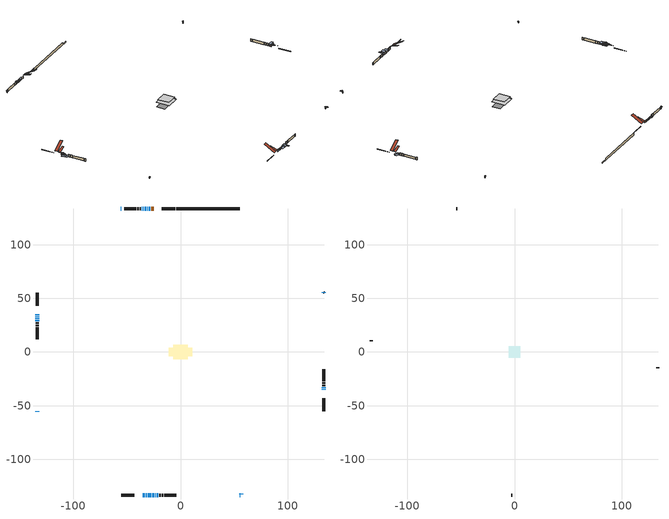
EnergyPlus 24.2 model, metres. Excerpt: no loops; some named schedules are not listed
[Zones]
conditioned space
 floor outside (Floor1 construction): -0.63,-0.63 -0.63,0.63 0.63,0.63 0.63,-0.63 z1.31
 floor adiabatic (AdiabaticFloorConstruction): -6.62,-6.62 -6.62,6.62 6.62,6.62 6.62,-6.62 z1.31
 floor foundation (Slab1 construction): -10.75,-4.08 -10.75,4.08 10.75,4.08 10.75,-4.08 z-0.98
 wall outside (RimJoist1 construction): -4.87,133.68 -17.3,133.68 / -55.37,-133.68 -42.95,-133.68 / -133.68,55.37 -133.68,42.95 / 133.68,-55.37 133.68,-42.95 z1.31:1.61
 wall outside (AdiabaticWallConstruction 1): -24.92,133.68 -27.04,133.68 z1.31:3.34
 wall outside (AdiabaticWallConstruction): -35.33,-133.68 -33.09,-133.68 z1.31:2.96; 55.37,-133.68 55.77,-133.28 z1.31:2.78; 56.42,-132.63 56.78,-132.26 / -32.17,-133.68 -31.55,-133.68 / -133.68,-55.37 -133.31,-55.73 z1.31:2.33; -27.97,133.68 -29.49,133.68 / -34.23,133.68 -34.49,133.68 / -23.74,-133.68 -23.13,-133.68 / -35.42,133.68 -35.93,133.68 z1.31:2.28; -30.42,133.68 -31.19,133.68 z1.31:1.87; -55.37,133.68 -55.69,133.35 / -32.11,133.68 -33.31,133.68 / 133.68,55.37 133.35,55.69 z1.31:3.09; 133.68,-35.33 133.68,-34.71 z1.31:2.13; 133.68,-33.79 133.68,-32.62 z1.31:2.68; -133.68,35.33 -133.68,34.41 z1.31:2.23; -133.68,33.49 -133.68,33.02 z1.31:1.77; -30.63,-133.68 -27.12,-133.68 z1.31:2.48; -26.2,-133.68 -24.67,-133.68 z1.31:3.29; -133.68,32.1 -133.68,30.75 / -133.68,29.82 -133.68,28.47 z1.31:1.72; -22.2,-133.68 -20.53,-133.68 z1.31:3.04
 wall outside (Wall1 construction): -36.86,133.68 -37.91,133.68 / -19.6,-133.68 -18.55,-133.68 / -133.68,27.54 -133.68,26.49 / 133.68,-31.69 133.68,-30.64 z1.31:3.75
 wall outside (Wall2 construction): -38.84,133.68 -40.33,133.68 / -17.62,-133.68 -16.13,-133.68 / -133.68,25.56 -133.68,24.07 / 133.68,-29.71 133.68,-28.22 z1.31:3.75
 wall outside (Wall3 construction): -41.26,133.68 -52.53,133.68 / -15.2,-133.68 -3.93,-133.68 / -133.68,23.14 -133.68,11.87 / 133.68,-27.29 133.68,-16.02 z1.31:3.75
 wall foundation (FoundationWall1 construction): -3.94,133.68,-0.98 -3.94,133.68,1.31 49.44,133.68,1.31 49.44,133.68,-0.07 55.37,133.68,-0.07 55.37,133.68,-0.98
 window (WindowConstruction 15): -35.33,-133.68 -33.09,-133.68 z1.31:2.96
 window (WindowConstruction 2): 55.37,-133.68 55.76,-133.28 z1.31:2.78
 window (WindowConstruction 3): 56.42,-132.62 56.78,-132.26 z1.31:2.32
 window (WindowConstruction 4): -32.17,-133.68 -31.56,-133.68 z1.31:2.32
 window (WindowConstruction 5): -27.97,133.68 -29.49,133.68 z1.31:2.28
 window (WindowConstruction 6): -30.42,133.68 -31.18,133.68 z1.31:1.87
 window (WindowConstruction 7): -55.37,133.68 -55.69,133.35 z1.31:3.09
 window (WindowConstruction 8): -32.11,133.68 -33.31,133.68 z1.31:3.09
 window (WindowConstruction 9): 133.68,55.37 133.35,55.69 z1.31:3.09
 window (WindowConstruction 10): -34.24,133.68 -34.49,133.68 z1.31:2.28
 window (WindowConstruction 11): 133.68,-35.33 133.68,-34.72 z1.31:2.12
 window (WindowConstruction 12): 133.68,-33.79 133.68,-32.62 z1.31:2.68
 window (WindowConstruction 13): -133.68,35.33 -133.68,34.41 z1.31:2.22
 window (WindowConstruction 14): -133.68,33.48 -133.68,33.03 z1.31:1.77
 window (WindowConstruction 18): -30.63,-133.68 -27.12,-133.68 z1.31:2.48
 window (WindowConstruction 19): -26.2,-133.68 -24.67,-133.68 z1.31:3.29
 window (WindowConstruction 20): -133.68,32.1 -133.68,30.75 z1.31:1.72
 window (WindowConstruction 21): -133.68,29.82 -133.68,28.47 z1.31:1.72
 window (WindowConstruction 16): -23.74,-133.68 -23.13,-133.68 z1.31:2.28
 window (WindowConstruction 17): -35.42,133.68 -35.93,133.68 z1.31:2.28
 window (WindowConstruction): -133.68,-55.37 -133.32,-55.73 z1.31:2.32
 window (WindowConstruction 1): -22.2,-133.68 -20.53,-133.68 z1.31:3.04
 door (Door): -24.92,133.68 -27.04,133.68 z1.31:3.34
 ceiling adiabatic (AdiabaticFloorConstruction): 6.62,-6.62 6.62,6.62 -6.62,6.62 -6.62,-6.62 z1.31
 roof outside (Roof2 construction): -23.99,133.68,3.75 -23.99,126.64,6.09 -22.14,126.64,6.09 -22.14,133.68,3.75; -36.26,-133.68,3.75 -36.26,-126.64,6.09 -38.11,-126.64,6.09 -38.11,-133.68,3.75; -133.68,36.26,3.75 -126.64,36.26,6.09 -126.64,38.11,6.09 -133.68,38.11,3.75; 133.68,-36.26,3.75 126.64,-36.26,6.09 126.64,-38.11,6.09 133.68,-38.11,3.75
attic - vented
 floor to conditioned space (Floor2 construction Reversed): -5.54,-5.54 -5.54,5.54 5.54,5.54 5.54,-5.54 z3.75
 wall outside (Wall4 construction): -53.46,133.68 -54.44,133.68 / -3,-133.68 -2.01,-133.68 / -133.68,10.94 -133.68,9.96 / 133.68,-15.09 133.68,-14.11 z1.31:3.75
 roof outside (Roof1 construction): -21.21,133.68,3.75 -21.21,123.38,9.76 -18.23,123.38,9.76 -18.23,133.68,3.75; -39.04,-133.68,3.75 -39.04,-123.38,9.76 -42.02,-123.38,9.76 -42.02,-133.68,3.75; -133.68,39.04,3.75 -123.38,39.04,9.76 -123.38,42.02,9.76 -133.68,42.02,3.75; 133.68,-39.04,3.75 123.38,-39.04,9.76 123.38,-42.02,9.76 133.68,-42.02,3.75
shading: -32.63,-133.68 -35.79,-133.68 -35.79,-134.59 -32.63,-134.59 z3.42; 55.93,-133.12 55.21,-133.84 56.72,-135.34 57.43,-134.63 z3.01; 56.89,-132.16 56.32,-132.73 56.96,-133.37 57.53,-132.8 z2.47; -31.41,-133.68 -32.31,-133.68 -32.31,-134.29 -31.41,-134.29 z2.47; -30.1,133.68 -27.36,133.68 -27.36,134.59 -30.1,134.59 z2.89; -31.33,133.68 -30.27,133.68 -30.27,134.59 -31.33,134.59 z2.02; -55.86,133.19 -55.21,133.84 -55.75,134.37 -56.39,133.73 z3.32; -33.54,133.68 -31.88,133.68 -31.88,134.21 -33.54,134.21 z3.32; 133.19,55.86 133.84,55.21 134.37,55.75 133.73,56.39 z3.32; -34.79,133.68 -33.94,133.68 -33.94,135.5 -34.79,135.5 z2.57; 133.68,-34.11 133.68,-35.94 136.73,-35.94 136.73,-34.11 z2.73; 133.68,-32.16 133.68,-34.25 138.85,-34.25 138.85,-32.16 z3.14; -133.68,32.58 -133.68,37.15 -134.59,37.15 -134.59,32.58 z4.05; -133.68,31.2 -133.68,35.31 -134.59,35.31 -134.59,31.2 z3.6; -26.51,-133.68 -31.24,-133.68 -31.24,-136.73 -26.51,-136.73 z3.09; -24.06,-133.68 -26.81,-133.68 -26.81,-136.73 -24.06,-136.73 z3.9; -133.68,29.84 -133.68,33.01 -137.95,33.01 -137.95,29.84 z2.63; -133.68,27.56 -133.68,30.73 -137.34,30.73 -137.34,27.56 z2.63; -22.52,-133.68 -24.35,-133.68 -24.35,-138.85 -22.52,-138.85 z2.89; -36.23,133.68 -35.12,133.68 -35.12,135.5 -36.23,135.5 z2.57; -133.21,-55.84 -133.78,-55.26 -134.43,-55.91 -133.85,-56.48 z2.47; -20.38,-133.68 -22.35,-133.68 -22.35,-134.59 -20.38,-134.59 z3.19
[Building]
Building 1: Terrain=Suburbs
[Site:Location]
Edmonton Intl AP_AB: Latitude {deg}=53.31; Longitude {deg}=-113.58; Time Zone {hr}=-7; Elevation {m}=723; Keep Site Location Information=Yes
[Site:GroundTemperature:Shallow]
-1.56185, -3.61833, -3.78302, -2.80711, 1.11059, 5.01004, 8.39065, 10.5322, 10.7141, 8.97234, 5.67794, 1.89811
[Site:WaterMainsTemperature]
Calculation Method=Schedule; Temperature Schedule=mains temperature schedule
[Material] Roughness=Rough; Thermal Absorptance=0.9
Name | Thickness {m} | Conductivity {W/m-K} | Density {kg/m3} | Specific Heat {J/kg-K} | Solar Absorptance | Visible Absorptance
asphalt or fiberglass shingles | 0.00635 | 0.162714 | 1121.4 | 1465.45 | 0.4 | 0.4
ceiling loosefill ins | 0.338667 | 0.0480833 | 16.02 | 1046.75 | 0.7 | 0.7
ceiling stud and cavity | 0.1397 | 0.168802 | 65.682 | 1177.47 | 0.7 | 0.7
concrete 4.0 in. | 0.1016 | 1.803125 | 2242.8 | 837.4 | 0.7 | 0.7
concrete 8.0 in. | 0.2032 | 1.803125 | 2242.8 | 837.4 | 0.7 | 0.7
door material | 0.04445 | 0.053851 | 512.64 | 1214.23 | 0.7 | 0.7
exterior vertical ins | 0.0460229 | 0.029427 | 32.04 | 1214.23 | 0.7 | 0.7
floor covering | 0.0127 | 0.0433444 | 54.468 | 1339.84 | 0.6 | 0.6
floor rigid ins; wall rigid ins | 0.051816 | 0.029427 | 32.04 | 1214.23 | 0.7 | 0.7
floor rigid ins 1; wall rigid ins 1 | 0.512978 | 0.029427 | 32.04 | 1214.23 | 0.7 | 0.7
floor stud and cavity | 0.1397 | 0.101559 | 92.3553 | 1139.71 | 0.7 | 0.7
floor stud and cavity 1 | 0.1397 | 1.75129 | 37.0049 | 1207.88 | 0.7 | 0.7
furniture material conditioned space 1 | 0.1524 | 0.115458 | 640.8 | 1214.23 | 0.6 | 0.6
gypsum board | 0.0127 | 0.160291 | 801 | 837.4 | 0.6 | 0.6
gypsum board 1 | 0.0127 | 0.160291 | 801 | 837.4 | 0.7 | 0.7
osb sheathing 0.5 in. | 0.0127 | 0.115458 | 512.64 | 1214.23 | 0.7 | 0.7
osb sheathing 0.75 in. | 0.01905 | 0.115458 | 512.64 | 1214.23 | 0.7 | 0.7
osb sheathing 2.0 in. | 0.0508 | 0.115458 | 512.64 | 1214.23 | 0.7 | 0.7
rim joist stud and cavity | 0.0508 | 0.0290657 | 125.044 | 1163.47 | 0.6 | 0.6
roof rigid ins | 0.103632 | 0.029427 | 32.04 | 1214.23 | 0.7 | 0.7
roof stud and cavity | 0.2032 | 0.0464801 | 78.34581 | 1123.46 | 0.7 | 0.7
wall stud and cavity | 0.1397 | 0.486764 | 139.0536 | 1170.24 | 0.7 | 0.7
wall stud and cavity 1 | 0.1397 | 0.299398 | 139.0536 | 1170.24 | 0.7 | 0.7
wall stud and cavity 2 | 0.1397 | 0.232668 | 139.0536 | 1170.24 | 0.7 | 0.7
wall stud and cavity 3 | 0.0889 | 6.1454 | 50.32683 | 1063.81 | 0.6 | 0.6
wall stud and cavity 4 | 0.0889 | 0.380278 | 52.3479 | 1209.89 | 0.7 | 0.7
wall stud and cavity 5 | 0.0889 | 0.391764 | 83.0341 | 1211.67 | 0.7 | 0.7
wood siding | 0.0254 | 0.102417 | 544.68 | 1172.36 | 0.4 | 0.4
wood siding 1 | 0.00254 | 0.102417 | 544.68 | 1172.36 | 0.4 | 0.4
wood siding 2; wood siding 3; wood siding 4 | 0.0254 | 0.102417 | 544.68 | 1172.36 | 0.7 | 0.7
[WindowMaterial:SimpleGlazingSystem]
Name | U-Factor {W/m2-K} | Solar Heat Gain Coefficient
WindowMaterial | 1.63981 | 0.36
WindowMaterial 1 | 1.56031 | 0.4
WindowMaterial 10 | 1.42064 | 0.46
WindowMaterial 11 | 2.96619 | 0.55
WindowMaterial 12 | 3.04284 | 0.38
WindowMaterial 13 | 2.140606 | 0.58
WindowMaterial 14 | 2.15083 | 0.57
WindowMaterial 15 | 2.16672 | 0.55
WindowMaterial 16 | 1.52795 | 0.42
WindowMaterial 17 | 2.91338 | 0.59
WindowMaterial 18 | 3.04965 | 0.43
WindowMaterial 2 | 2.97187 | 0.62
WindowMaterial 3 | 1.43142 | 0.46
WindowMaterial 4 | 1.40133 | 0.47
WindowMaterial 5 | 2.84808 | 0.57
WindowMaterial 6 | 1.62845 | 0.37
WindowMaterial 7 | 1.29856 | 0.51
WindowMaterial 8 | 2.26155 | 0.45
WindowMaterial 9 | 2.33706 | 0.42
[Construction]
AdiabaticFloorConstruction: floor stud and cavity 1, floor rigid ins 1, osb sheathing 0.75 in., floor covering
AdiabaticWallConstruction: wood siding 3, wall rigid ins 1, wall stud and cavity 4, gypsum board
AdiabaticWallConstruction 1: wood siding 4, wall rigid ins 1, wall stud and cavity 4, gypsum board
Door: door material
Floor1 construction: floor stud and cavity, floor rigid ins, osb sheathing 0.75 in., floor covering
Floor2 construction Reversed: gypsum board, ceiling stud and cavity, ceiling loosefill ins
FoundationWall1 construction: concrete 8.0 in., gypsum board 1
furniture construction conditioned space 1: furniture material conditioned space 1
PartitionWallConstruction: gypsum board, wall stud and cavity 5, gypsum board
RimJoist1 construction: wood siding 2, osb sheathing 2.0 in., rim joist stud and cavity
Roof1 construction: asphalt or fiberglass shingles
Roof2 construction: asphalt or fiberglass shingles, roof rigid ins, osb sheathing 0.75 in., roof stud and cavity, gypsum board
Slab1 construction: concrete 4.0 in.
Wall1 construction: wood siding, wall rigid ins, osb sheathing 0.5 in., wall stud and cavity, gypsum board
Wall2 construction: wood siding, wall rigid ins, osb sheathing 0.5 in., wall stud and cavity 1, gypsum board
Wall3 construction: wood siding, wall rigid ins, osb sheathing 0.5 in., wall stud and cavity 2, gypsum board
Wall4 construction: wood siding 1, wall stud and cavity 3
WindowConstruction; WindowConstruction 3: WindowMaterial
WindowConstruction 1: WindowMaterial 1
WindowConstruction 10: WindowMaterial 8
WindowConstruction 11: WindowMaterial 9
WindowConstruction 12: WindowMaterial 10
WindowConstruction 13: WindowMaterial 11
WindowConstruction 14: WindowMaterial 12
WindowConstruction 15: WindowMaterial 13
WindowConstruction 16: WindowMaterial 14
WindowConstruction 17: WindowMaterial 15
WindowConstruction 18: WindowMaterial 16
WindowConstruction 19: WindowMaterial 17
WindowConstruction 2: WindowMaterial 2
WindowConstruction 20; WindowConstruction 21: WindowMaterial 18
WindowConstruction 4: WindowMaterial 3
WindowConstruction 5: WindowMaterial 4
WindowConstruction 6: WindowMaterial 5
WindowConstruction 7; WindowConstruction 9: WindowMaterial 6
WindowConstruction 8: WindowMaterial 7
[Zone] Multiplier=1; Part of Total Floor Area=Yes
Name | Volume {m3}
attic - vented | 114.223
conditioned space | 898.8
[Space]
Name | Zone | Volume {m3}
attic - vented 1 | attic - vented | 114.223
conditioned space 1 | conditioned space | 898.8
[ZoneInfiltration:EffectiveLeakageArea]
infil attic - vented 1: Zone or Space=attic - vented 1; Schedule=Always On Discrete; Effective Air Leakage Area {cm2}=4269.91; Stack Coefficient=0.000587267; Wind Coefficient=1.63734e-05
[ZoneMixing]
whole house fan mix: Zone or Space=attic - vented; Schedule=Always On Continuous; Design Flow Rate Calculation Method=Flow/Zone; Design Flow Rate {m3/s}=0; Source Zone or Space=conditioned space
[SurfaceProperty:ExposedFoundationPerimeter]
Slab1: Exposed Perimeter Calculation Method=TotalExposedPerimeter; Total Exposed Perimeter {m}=59.315
[InternalMass] Zone or ZoneList=conditioned space; Space or SpaceList=conditioned space 1
Name | Construction | Surface Area {m2}
furniture mass conditioned space 1 | furniture construction conditioned space 1 | 141.044
partition wall mass | PartitionWallConstruction | 352.61
[Lights]
interior lighting: Zone or ZoneList or Space or SpaceList=conditioned space 1; Schedule=interior lighting schedule; Design Level Calculation Method=LightingLevel; Lighting Level {W}=343.2; Return Air Fraction=0; Fraction Radiant=0.6; Fraction Visible=0.2; Fraction Replaceable=1
[People]
occupants: Zone or ZoneList or Space or SpaceList=conditioned space 1; Number of People Schedule=occupants schedule; Number of People Calculation Method=People; Number of People=3; Fraction Radiant=0.314171; Sensible Heat Fraction=0.56303; Activity Level Schedule=occupants activity schedule; Carbon Dioxide Generation Rate {m3/s-W}=0; Enable ASHRAE 55 Comfort Warnings=No; Mean Radiant Temperature Calculation Type=EnclosureAveraged
[ElectricEquipment] Zone or ZoneList or Space or SpaceList=conditioned space 1; Design Level Calculation Method=EquipmentLevel
Name | Schedule | Design Level {W} | Fraction Latent | Fraction Radiant | Fraction Lost
clothes dryer | clothes dryer schedule | 140.772 | 0.015 | 0.081 | 0.85
clothes washer | clothes washer schedule | 32.1985 | 0.03 | 0.162 | 0.7
cooking range | cooking range schedule | 215.147 | 0.08 | 0.432 | 0.2
dishwasher | dishwasher schedule | 66.8632 | 0.3 | 0.18 | 0.4
fridge | fridge schedule | 72.9452 | 0 | 0.6 | 0
mech vent bath fan 0 | mech vent bath fan 0 schedule | 50.2 | 0 | 0 | 1
mech vent bath fan 1 | mech vent bath fan 1 schedule | 50.2 | 0 | 0 | 1
mech vent bath fan 2 | mech vent bath fan 2 schedule | 50.2 | 0 | 0 | 1
mech vent house fan | mech vent house fan schedule | 0 | 0 | 0 | 1
mech vent house fan cfis | mech vent house fan cfis schedule | 0 | 0 | 0 | 0
misc plug loads | misc plug loads schedule | 494.7 | 0.045 | 0.513 | 0.1
whole house fan | Always On Discrete | 0 | 0 | 0 | 1
[OtherEquipment] Zone or ZoneList or Space or SpaceList=conditioned space 1; Design Level Calculation Method=EquipmentLevel
Name | Fuel Type | Schedule | Design Level {W} | Fraction Latent | Fraction Radiant | Fraction Lost
clothes dryer 1 | Electricity | clothes dryer schedule | 0 | 0.015 | 0.081 | 0.85
cooking range 1 | Electricity | cooking range schedule | 0 | 0.08 | 0.432 | 0.2
general water use latent | None | general water use schedule | 62.594 | 1 | 0 | 0
general water use sensible | None | general water use schedule | -61.6891 | 0 | 0.6 | 0
mech vent house fan latent load | None | Always On Discrete | 0 | 1 | 0 | 0
mech vent house fan sensible load | None | Always On Discrete | 0 | 0 | 0 | 0
water heater energy adjustment1 | NaturalGas | Always On Discrete | 0.01 | 0 | 0 | 1
[ZoneInfiltration:DesignFlowRate] Zone or ZoneList or Space or SpaceList=conditioned space 1; Schedule=Always On Discrete; Design Flow Rate Calculation Method=Flow/Zone; Design Flow Rate {m3/s}=0
infil flow; natural vent flow; whole house fan flow
[Foundation:Kiva]
Foundation Kiva 1: Initial Indoor Air Temperature {C}=18; Wall Height Above Grade {m}=1.31; Wall Depth Below Slab {m}=0.2032; Custom Block Material Name 1=exterior vertical ins; Custom Block Depth 1 {m}=2.28999; Custom Block X Position 1 {m}=0.2159; Custom Block Z Position 1 {m}=0
[Foundation:Kiva:Settings]
Soil Conductivity {W/m-K}=0.849921; Soil Density {kg/m3}=1842.3; Soil Specific Heat {J/kg-K}=418.7; Ground Solar Absorptivity=0.9; Ground Thermal Absorptivity=0.9; Ground Surface Roughness {m}=0.03; Far-Field Width {m}=40; Deep-Ground Boundary Condition=ZeroFlux; Deep-Ground Depth {m}=40; Minimum Cell Dimension {m}=0.2; Maximum Cell Growth Coefficient=3; Simulation Timestep=Timestep
[Exterior:Lights]
exterior lighting: Schedule=exterior lighting schedule; Design Level {W}=75.6
[Schedule:Constant]
Name | Hourly Value
Always On Continuous; mech vent house fan schedule; mech vent house fan cfis schedule; Always On Discrete | 1
occupants activity schedule | 117.228
fridge schedule | 0
[Schedule:Week:Daily]
interior lighting schedule Week Rule - Jan1-Jan27: interior lighting schedule day, interior lighting schedule day, interior lighting schedule day, interior lighting schedule day, interior lighting schedule day, interior lighting schedule day, interior lighting schedule day, interior lighting schedule default day, interior lighting schedule default day, interior lighting schedule default day, interior lighting schedule default day, interior lighting schedule default day
interior lighting schedule Week Rule - Jan28-Feb3: interior lighting schedule day, interior lighting schedule day, interior lighting schedule day, interior lighting schedule day, interior lighting schedule day 1, interior lighting schedule day 1, interior lighting schedule day 1, interior lighting schedule default day, interior lighting schedule default day, interior lighting schedule default day, interior lighting schedule default day, interior lighting schedule default day
interior lighting schedule Week Rule - Feb4-Feb24: interior lighting schedule day 1, interior lighting schedule day 1, interior lighting schedule day 1, interior lighting schedule day 1, interior lighting schedule day 1, interior lighting schedule day 1, interior lighting schedule day 1, interior lighting schedule default day, interior lighting schedule default day, interior lighting schedule default day, interior lighting schedule default day, interior lighting schedule default day
interior lighting schedule Week Rule - Feb25-Mar3: interior lighting schedule day 1, interior lighting schedule day 1, interior lighting schedule day 1, interior lighting schedule day 1, interior lighting schedule day 2, interior lighting schedule day 2, interior lighting schedule day 2, interior lighting schedule default day, interior lighting schedule default day, interior lighting schedule default day, interior lighting schedule default day, interior lighting schedule default day
interior lighting schedule Week Rule - Mar4-Mar31: interior lighting schedule day 2, interior lighting schedule day 2, interior lighting schedule day 2, interior lighting schedule day 2, interior lighting schedule day 2, interior lighting schedule day 2, interior lighting schedule day 2, interior lighting schedule default day, interior lighting schedule default day, interior lighting schedule default day, interior lighting schedule default day, interior lighting schedule default day
interior lighting schedule Week Rule - Apr1-Apr28: interior lighting schedule day 3, interior lighting schedule day 3, interior lighting schedule day 3, interior lighting schedule day 3, interior lighting schedule day 3, interior lighting schedule day 3, interior lighting schedule day 3, interior lighting schedule default day, interior lighting schedule default day, interior lighting schedule default day, interior lighting schedule default day, interior lighting schedule default day
interior lighting schedule Week Rule - Apr29-May5: interior lighting schedule day 3, interior lighting schedule day 3, interior lighting schedule day 4, interior lighting schedule day 4, interior lighting schedule day 4, interior lighting schedule day 4, interior lighting schedule day 4, interior lighting schedule default day, interior lighting schedule default day, interior lighting schedule default day, interior lighting schedule default day, interior lighting schedule default day
interior lighting schedule Week Rule - May6-May26: interior lighting schedule day 4, interior lighting schedule day 4, interior lighting schedule day 4, interior lighting schedule day 4, interior lighting schedule day 4, interior lighting schedule day 4, interior lighting schedule day 4, interior lighting schedule default day, interior lighting schedule default day, interior lighting schedule default day, interior lighting schedule default day, interior lighting schedule default day
interior lighting schedule Week Rule - May27-Jun2: interior lighting schedule day 4, interior lighting schedule day 4, interior lighting schedule day 4, interior lighting schedule day 4, interior lighting schedule day 4, interior lighting schedule day 5, interior lighting schedule day 5, interior lighting schedule default day, interior lighting schedule default day, interior lighting schedule default day, interior lighting schedule default day, interior lighting schedule default day
interior lighting schedule Week Rule - Jun3-Jun30: interior lighting schedule day 5, interior lighting schedule day 5, interior lighting schedule day 5, interior lighting schedule day 5, interior lighting schedule day 5, interior lighting schedule day 5, interior lighting schedule day 5, interior lighting schedule default day, interior lighting schedule default day, interior lighting schedule default day, interior lighting schedule default day, interior lighting schedule default day
interior lighting schedule Week Rule - Jul1-Jul28: interior lighting schedule day 6, interior lighting schedule day 6, interior lighting schedule day 6, interior lighting schedule day 6, interior lighting schedule day 6, interior lighting schedule day 6, interior lighting schedule day 6, interior lighting schedule default day, interior lighting schedule default day, interior lighting schedule default day, interior lighting schedule default day, interior lighting schedule default day
interior lighting schedule Week Rule - Jul29-Aug4: interior lighting schedule day 6, interior lighting schedule day 6, interior lighting schedule day 6, interior lighting schedule day 7, interior lighting schedule day 7, interior lighting schedule day 7, interior lighting schedule day 7, interior lighting schedule default day, interior lighting schedule default day, interior lighting schedule default day, interior lighting schedule default day, interior lighting schedule default day
interior lighting schedule Week Rule - Aug5-Aug25: interior lighting schedule day 7, interior lighting schedule day 7, interior lighting schedule day 7, interior lighting schedule day 7, interior lighting schedule day 7, interior lighting schedule day 7, interior lighting schedule day 7, interior lighting schedule default day, interior lighting schedule default day, interior lighting schedule default day, interior lighting schedule default day, interior lighting schedule default day
interior lighting schedule Week Rule - Aug26-Sep1: interior lighting schedule day 7, interior lighting schedule day 7, interior lighting schedule day 7, interior lighting schedule day 7, interior lighting schedule day 7, interior lighting schedule day 7, interior lighting schedule day 8, interior lighting schedule default day, interior lighting schedule default day, interior lighting schedule default day, interior lighting schedule default day, interior lighting schedule default day
interior lighting schedule Week Rule - Sep2-Sep29: interior lighting schedule day 8, interior lighting schedule day 8, interior lighting schedule day 8, interior lighting schedule day 8, interior lighting schedule day 8, interior lighting schedule day 8, interior lighting schedule day 8, interior lighting schedule default day, interior lighting schedule default day, interior lighting schedule default day, interior lighting schedule default day, interior lighting schedule default day
interior lighting schedule Week Rule - Sep30-Oct6: interior lighting schedule day 8, interior lighting schedule day 9, interior lighting schedule day 9, interior lighting schedule day 9, interior lighting schedule day 9, interior lighting schedule day 9, interior lighting schedule day 9, interior lighting schedule default day, interior lighting schedule default day, interior lighting schedule default day, interior lighting schedule default day, interior lighting schedule default day
interior lighting schedule Week Rule - Oct7-Oct27: interior lighting schedule day 9, interior lighting schedule day 9, interior lighting schedule day 9, interior lighting schedule day 9, interior lighting schedule day 9, interior lighting schedule day 9, interior lighting schedule day 9, interior lighting schedule default day, interior lighting schedule default day, interior lighting schedule default day, interior lighting schedule default day, interior lighting schedule default day
interior lighting schedule Week Rule - Oct28-Nov3: interior lighting schedule day 9, interior lighting schedule day 9, interior lighting schedule day 9, interior lighting schedule day 9, interior lighting schedule day 10, interior lighting schedule day 10, interior lighting schedule day 10, interior lighting schedule default day, interior lighting schedule default day, interior lighting schedule default day, interior lighting schedule default day, interior lighting schedule default day
interior lighting schedule Week Rule - Nov4-Nov24: interior lighting schedule day 10, interior lighting schedule day 10, interior lighting schedule day 10, interior lighting schedule day 10, interior lighting schedule day 10, interior lighting schedule day 10, interior lighting schedule day 10, interior lighting schedule default day, interior lighting schedule default day, interior lighting schedule default day, interior lighting schedule default day, interior lighting schedule default day
interior lighting schedule Week Rule - Nov25-Dec1: interior lighting schedule day 10, interior lighting schedule day 10, interior lighting schedule day 10, interior lighting schedule day 10, interior lighting schedule day 10, interior lighting schedule day 10, interior lighting schedule day 11, interior lighting schedule default day, interior lighting schedule default day, interior lighting schedule default day, interior lighting schedule default day, interior lighting schedule default day
interior lighting schedule Week Rule - Dec2-Dec31: interior lighting schedule day 11, interior lighting schedule day 11, interior lighting schedule day 11, interior lighting schedule day 11, interior lighting schedule day 11, interior lighting schedule day 11, interior lighting schedule day 11, interior lighting schedule default day, interior lighting schedule default day, interior lighting schedule default day, interior lighting schedule default day, interior lighting schedule default day
occupants schedule Week Rule - Jan1-Dec31: occupants schedule day, occupants schedule day, occupants schedule day, occupants schedule day, occupants schedule day, occupants schedule day, occupants schedule day, occupants schedule default day, occupants schedule default day, occupants schedule default day, occupants schedule default day, occupants schedule default day
clothes dryer schedule Week Rule - Jan1-Dec31: clothes dryer schedule day, clothes dryer schedule day, clothes dryer schedule day, clothes dryer schedule day, clothes dryer schedule day, clothes dryer schedule day, clothes dryer schedule day, clothes dryer schedule default day, clothes dryer schedule default day, clothes dryer schedule default day, clothes dryer schedule default day, clothes dryer schedule default day
clothes washer schedule Week Rule - Jan1-Dec31: clothes washer schedule day, clothes washer schedule day, clothes washer schedule day, clothes washer schedule day, clothes washer schedule day, clothes washer schedule day, clothes washer schedule day, clothes washer schedule default day, clothes washer schedule default day, clothes washer schedule default day, clothes washer schedule default day, clothes washer schedule default day
cooking range schedule Week Rule - Jan1-Dec31: cooking range schedule day, cooking range schedule day, cooking range schedule day, cooking range schedule day, cooking range schedule day, cooking range schedule day, cooking range schedule day, cooking range schedule default day, cooking range schedule default day, cooking range schedule default day, cooking range schedule default day, cooking range schedule default day
dishwasher schedule Week Rule - Jan1-Dec31: dishwasher schedule day, dishwasher schedule day, dishwasher schedule day, dishwasher schedule day, dishwasher schedule day, dishwasher schedule day, dishwasher schedule day, dishwasher schedule default day, dishwasher schedule default day, dishwasher schedule default day, dishwasher schedule default day, dishwasher schedule default day
mech vent bath fan 0 schedule Week Rule - Jan1-Dec31: mech vent bath fan 0 schedule day, mech vent bath fan 0 schedule day, mech vent bath fan 0 schedule day, mech vent bath fan 0 schedule day, mech vent bath fan 0 schedule day, mech vent bath fan 0 schedule day, mech vent bath fan 0 schedule day, mech vent bath fan 0 schedule default day, mech vent bath fan 0 schedule default day, mech vent bath fan 0 schedule default day, mech vent bath fan 0 schedule default day, mech vent bath fan 0 schedule default day
mech vent bath fan 1 schedule Week Rule - Jan1-Dec31: mech vent bath fan 1 schedule day, mech vent bath fan 1 schedule day, mech vent bath fan 1 schedule day, mech vent bath fan 1 schedule day, mech vent bath fan 1 schedule day, mech vent bath fan 1 schedule day, mech vent bath fan 1 schedule day, mech vent bath fan 1 schedule default day, mech vent bath fan 1 schedule default day, mech vent bath fan 1 schedule default day, mech vent bath fan 1 schedule default day, mech vent bath fan 1 schedule default day
mech vent bath fan 2 schedule Week Rule - Jan1-Dec31: mech vent bath fan 2 schedule day, mech vent bath fan 2 schedule day, mech vent bath fan 2 schedule day, mech vent bath fan 2 schedule day, mech vent bath fan 2 schedule day, mech vent bath fan 2 schedule day, mech vent bath fan 2 schedule day, mech vent bath fan 2 schedule default day, mech vent bath fan 2 schedule default day, mech vent bath fan 2 schedule default day, mech vent bath fan 2 schedule default day, mech vent bath fan 2 schedule default day
misc plug loads schedule Week Rule - Jan1-Dec31: misc plug loads schedule day, misc plug loads schedule day, misc plug loads schedule day, misc plug loads schedule day, misc plug loads schedule day, misc plug loads schedule day, misc plug loads schedule day, misc plug loads schedule default day, misc plug loads schedule default day, misc plug loads schedule default day, misc plug loads schedule default day, misc plug loads schedule default day
general water use schedule Week Rule - Jan1-Dec31: general water use schedule day, general water use schedule day, general water use schedule day, general water use schedule day, general water use schedule day, general water use schedule day, general water use schedule day, general water use schedule default day, general water use schedule default day, general water use schedule default day, general water use schedule default day, general water use schedule default day
exterior lighting schedule Week Rule - Jan1-Jan27: exterior lighting schedule day, exterior lighting schedule day, exterior lighting schedule day, exterior lighting schedule day, exterior lighting schedule day, exterior lighting schedule day, exterior lighting schedule day, exterior lighting schedule default day, exterior lighting schedule default day, exterior lighting schedule default day, exterior lighting schedule default day, exterior lighting schedule default day
exterior lighting schedule Week Rule - Jan28-Feb3: exterior lighting schedule day, exterior lighting schedule day, exterior lighting schedule day, exterior lighting schedule day, exterior lighting schedule day 1, exterior lighting schedule day 1, exterior lighting schedule day 1, exterior lighting schedule default day, exterior lighting schedule default day, exterior lighting schedule default day, exterior lighting schedule default day, exterior lighting schedule default day
exterior lighting schedule Week Rule - Feb4-Feb24: exterior lighting schedule day 1, exterior lighting schedule day 1, exterior lighting schedule day 1, exterior lighting schedule day 1, exterior lighting schedule day 1, exterior lighting schedule day 1, exterior lighting schedule day 1, exterior lighting schedule default day, exterior lighting schedule default day, exterior lighting schedule default day, exterior lighting schedule default day, exterior lighting schedule default day
exterior lighting schedule Week Rule - Feb25-Mar3: exterior lighting schedule day 1, exterior lighting schedule day 1, exterior lighting schedule day 1, exterior lighting schedule day 1, exterior lighting schedule day 2, exterior lighting schedule day 2, exterior lighting schedule day 2, exterior lighting schedule default day, exterior lighting schedule default day, exterior lighting schedule default day, exterior lighting schedule default day, exterior lighting schedule default day
[Schedule:Year]
interior lighting schedule: interior lighting schedule Week Rule - Jan1-Jan27, 1, 1, 1, 27, interior lighting schedule Week Rule - Jan28-Feb3, 1, 28, 2, 3, interior lighting schedule Week Rule - Feb4-Feb24, 2, 4, 2, 24, interior lighting schedule Week Rule - Feb25-Mar3, 2, 25, 3, 3, interior lighting schedule Week Rule - Mar4-Mar31, 3, 4, 3, 31, interior lighting schedule Week Rule - Apr1-Apr28, 4, 1, 4, 28, interior lighting schedule Week Rule - Apr29-May5, 4, 29, 5, 5, interior lighting schedule Week Rule - May6-May26, 5, 6, 5, 26, interior lighting schedule Week Rule - May27-Jun2, 5, 27, 6, 2, interior lighting schedule Week Rule - Jun3-Jun30, 6, 3, 6, 30, interior lighting schedule Week Rule - Jul1-Jul28, 7, 1, 7, 28, interior lighting schedule Week Rule - Jul29-Aug4, 7, 29, 8, 4, interior lighting schedule Week Rule - Aug5-Aug25, 8, 5, 8, 25, interior lighting schedule Week Rule - Aug26-Sep1, 8, 26, 9, 1, interior lighting schedule Week Rule - Sep2-Sep29, 9, 2, 9, 29, interior lighting schedule Week Rule - Sep30-Oct6, 9, 30, 10, 6, interior lighting schedule Week Rule - Oct7-Oct27, 10, 7, 10, 27, interior lighting schedule Week Rule - Oct28-Nov3, 10, 28, 11, 3, interior lighting schedule Week Rule - Nov4-Nov24, 11, 4, 11, 24, interior lighting schedule Week Rule - Nov25-Dec1, 11, 25, 12, 1, interior lighting schedule Week Rule - Dec2-Dec31, 12, 2, 12, 31
occupants schedule: occupants schedule Week Rule - Jan1-Dec31, 1, 1, 12, 31
clothes dryer schedule: clothes dryer schedule Week Rule - Jan1-Dec31, 1, 1, 12, 31
clothes washer schedule: clothes washer schedule Week Rule - Jan1-Dec31, 1, 1, 12, 31
cooking range schedule: cooking range schedule Week Rule - Jan1-Dec31, 1, 1, 12, 31
dishwasher schedule: dishwasher schedule Week Rule - Jan1-Dec31, 1, 1, 12, 31
mech vent bath fan 0 schedule: mech vent bath fan 0 schedule Week Rule - Jan1-Dec31, 1, 1, 12, 31
mech vent bath fan 1 schedule: mech vent bath fan 1 schedule Week Rule - Jan1-Dec31, 1, 1, 12, 31
mech vent bath fan 2 schedule: mech vent bath fan 2 schedule Week Rule - Jan1-Dec31, 1, 1, 12, 31
misc plug loads schedule: misc plug loads schedule Week Rule - Jan1-Dec31, 1, 1, 12, 31
general water use schedule: general water use schedule Week Rule - Jan1-Dec31, 1, 1, 12, 31
exterior lighting schedule: exterior lighting schedule Week Rule - Jan1-Jan27, 1, 1, 1, 27, exterior lighting schedule Week Rule - Jan28-Feb3, 1, 28, 2, 3, exterior lighting schedule Week Rule - Feb4-Feb24, 2, 4, 2, 24, exterior lighting schedule Week Rule - Feb25-Mar3, 2, 25, 3, 3, exterior lighting schedule Week Rule - Mar4-Mar31, 3, 4, 3, 31, exterior lighting schedule Week Rule - Apr1-Apr28, 4, 1, 4, 28, exterior lighting schedule Week Rule - Apr29-May5, 4, 29, 5, 5, exterior lighting schedule Week Rule - May6-May26, 5, 6, 5, 26, exterior lighting schedule Week Rule - May27-Jun2, 5, 27, 6, 2, exterior lighting schedule Week Rule - Jun3-Jun30, 6, 3, 6, 30, exterior lighting schedule Week Rule - Jul1-Jul28, 7, 1, 7, 28, exterior lighting schedule Week Rule - Jul29-Aug4, 7, 29, 8, 4, exterior lighting schedule Week Rule - Aug5-Aug25, 8, 5, 8, 25, exterior lighting schedule Week Rule - Aug26-Sep1, 8, 26, 9, 1, exterior lighting schedule Week Rule - Sep2-Sep29, 9, 2, 9, 29, exterior lighting schedule Week Rule - Sep30-Oct6, 9, 30, 10, 6, exterior lighting schedule Week Rule - Oct7-Oct27, 10, 7, 10, 27, exterior lighting schedule Week Rule - Oct28-Nov3, 10, 28, 11, 3, exterior lighting schedule Week Rule - Nov4-Nov24, 11, 4, 11, 24, exterior lighting schedule Week Rule - Nov25-Dec1, 11, 25, 12, 1, exterior lighting schedule Week Rule - Dec2-Dec31, 12, 2, 12, 31
[Schedule:Compact]
mains temperature schedule: Through: 01/01, For: AllDays, Until: 24:00, 3.97167, Through: 01/02, For: AllDays, Until: 24:00, 3.90778, Through: 01/03, For: AllDays, Until: 24:00, 3.84556, Through: 01/04, For: AllDays, Until: 24:00, 3.78389, Through: 01/05, For: AllDays, Until: 24:00, 3.72278, Through: 01/06, For: AllDays, Until: 24:00, 3.66278, Through: 01/07, For: AllDays, Until: 24:00, 3.60389, Through: 01/08, For: AllDays, Until: 24:00, 3.54556, Through: 01/09, For: AllDays, Until: 24:00, 3.48833, Through: 01/10, For: AllDays, Until: 24:00, 3.43167, Through: 01/11, For: AllDays, Until: 24:00, 3.37611, Through: 01/12, For: AllDays, Until: 24:00, 3.32167, Through: 01/13, For: AllDays, Until: 24:00, 3.26833, Through: 01/14, For: AllDays, Until: 24:00, 3.21556, Through: 01/15, For: AllDays, Until: 24:00, 3.16444, Through: 01/16, For: AllDays, Until: 24:00, 3.11389, Through: 01/17, For: AllDays, Until: 24:00, 3.06444, Through: 01/18, For: AllDays, Until: 24:00, 3.01611, Through: 01/19, For: AllDays, Until: 24:00, 2.96889, Through: 01/20, For: AllDays, Until: 24:00, 2.92278, Through: 01/21, For: AllDays, Until: 24:00, 2.87722, Through: 01/22, For: AllDays, Until: 24:00, 2.83333, Through: 01/23, For: AllDays, Until: 24:00, 2.79056, Through: 01/24, For: AllDays, Until: 24:00, 2.74889, Through: 01/25, For: AllDays, Until: 24:00, 2.70833, Through: 01/26, For: AllDays, Until: 24:00, 2.66889, Through: 01/27, For: AllDays, Until: 24:00, 2.63056, Through: 01/28, For: AllDays, Until: 24:00, 2.59333, Through: 01/29, For: AllDays, Until: 24:00, 2.55778, Through: 01/30, For: AllDays, Until: 24:00, 2.52278, Through: 01/31, For: AllDays, Until: 24:00, 2.48944, Through: 02/01, For: AllDays, Until: 24:00, 2.45722, Through: 02/02, For: AllDays, Until: 24:00, 2.42611, Through: 02/03, For: AllDays, Until: 24:00, 2.39667, Through: 02/04, For: AllDays, Until: 24:00, 2.36833, Through: 02/05, For: AllDays, Until: 24:00, 2.34111, Through: 02/06, For: AllDays, Until: 24:00, 2.315, Through: 02/07, For: AllDays, Until: 24:00, 2.29056, Through: 02/08, For: AllDays, Until: 24:00, 2.26722, Through: 02/09, For: AllDays, Until: 24:00, 2.245, Through: 02/10, For: AllDays, Until: 24:00, 2.22444, Through: 02/11, For: AllDays, Until: 24:00, 2.20444, Through: 02/12, For: AllDays, Until: 24:00, 2.18667, Through: 02/13, For: AllDays, Until: 24:00, 2.17, Through: 02/14, For: AllDays, Until: 24:00, 2.15444, Through: 02/15, For: AllDays, Until: 24:00, 2.14, Through: 02/16, For: AllDays, Until: 24:00, 2.12722, Through: 02/17, For: AllDays, Until: 24:00, 2.11556, Through: 02/18, For: AllDays, Until: 24:00, 2.10556, Through: 02/19, For: AllDays, Until: 24:00, 2.09667, Through: 02/20, For: AllDays, Until: 24:00, 2.08889, Through: 02/21, For: AllDays, Until: 24:00, 2.08278, Through: 02/22, For: AllDays, Until: 24:00, 2.07833, Through: 02/23, For: AllDays, Until: 24:00, 2.07444, Through: 02/24, For: AllDays, Until: 24:00, 2.07278, Through: 02/25, For: AllDays, Until: 24:00, 2.07167, Through: 02/26, For: AllDays, Until: 24:00, 2.07222, Through: 02/27, For: AllDays, Until: 24:00, 2.07444, Through: 02/28, For: AllDays, Until: 24:00, 2.07778, Through: 03/01, For: AllDays, Until: 24:00, 2.08222, Through: 03/02, For: AllDays, Until: 24:00, 2.08833, Through: 03/03, For: AllDays, Until: 24:00, 2.09556, Through: 03/04, For: AllDays, Until: 24:00, 2.10444, Through: 03/05, For: AllDays, Until: 24:00, 2.11444, Through: 03/06, For: AllDays, Until: 24:00, 2.12556, Through: 03/07, For: AllDays, Until: 24:00, 2.13833, Through: 03/08, For: AllDays, Until: 24:00, 2.15278, Through: 03/09, For: AllDays, Until: 24:00, 2.16778, Through: 03/10, For: AllDays, Until: 24:00, 2.18444, Through: 03/11, For: AllDays, Until: 24:00, 2.20278, Through: 03/12, For: AllDays, Until: 24:00, 2.22167, Through: 03/13, For: AllDays, Until: 24:00, 2.24278, Through: 03/14, For: AllDays, Until: 24:00, 2.26444, Through: 03/15, For: AllDays, Until: 24:00, 2.28778, Through: 03/16, For: AllDays, Until: 24:00, 2.31222, Through: 03/17, For: AllDays, Until: 24:00, 2.33778, Through: 03/18, For: AllDays, Until: 24:00, 2.365, Through: 03/19, For: AllDays, Until: 24:00, 2.39333, Through: 03/20, For: AllDays, Until: 24:00, 2.42278, Through: 03/21, For: AllDays, Until: 24:00, 2.45389, Through: 03/22, For: AllDays, Until: 24:00, 2.48611, Through: 03/23, For: AllDays, Until: 24:00, 2.51889, Through: 03/24, For: AllDays, Until: 24:00, 2.55389, Through: 03/25, For: AllDays, Until: 24:00, 2.58944, Through: 03/26, For: AllDays, Until: 24:00, 2.62611, Through: 03/27, For: AllDays, Until: 24:00, 2.66444, Through: 03/28, For: AllDays, Until: 24:00, 2.70389, Through: 03/29, For: AllDays, Until: 24:00, 2.74389, Through: 03/30, For: AllDays, Until: 24:00, 2.78556, Through: 03/31, For: AllDays, Until: 24:00, 2.82833, Through: 04/01, For: AllDays, Until: 24:00, 2.87222, Through: 04/02, For: AllDays, Until: 24:00, 2.91722, Through: 04/03, For: AllDays, Until: 24:00, 2.96333, Through: 04/04, For: AllDays, Until: 24:00, 3.01056, Through: 04/05, For: AllDays, Until: 24:00, 3.05889, Through: 04/06, For: AllDays, Until: 24:00, 3.10833, Through: 04/07, For: AllDays, Until: 24:00, 3.15833, Through: 04/08, For: AllDays, Until: 24:00, 3.21, Through: 04/09, For: AllDays, Until: 24:00, 3.26222, Through: 04/10, For: AllDays, Until: 24:00, 3.31556, Through: 04/11, For: AllDays, Until: 24:00, 3.37, Through: 04/12, For: AllDays, Until: 24:00, 3.42556, Through: 04/13, For: AllDays, Until: 24:00, 3.48167, Through: 04/14, For: AllDays, Until: 24:00, 3.53889, Through: 04/15, For: AllDays, Until: 24:00, 3.59722, Through: 04/16, For: AllDays, Until: 24:00, 3.65611, Through: 04/17, For: AllDays, Until: 24:00, 3.71611, Through: 04/18, For: AllDays, Until: 24:00, 3.77667, Through: 04/19, For: AllDays, Until: 24:00, 3.83833, Through: 04/20, For: AllDays, Until: 24:00, 3.90111, Through: 04/21, For: AllDays, Until: 24:00, 3.96444, Through: 04/22, For: AllDays, Until: 24:00, 4.02833, Through: 04/23, For: AllDays, Until: 24:00, 4.09333, Through: 04/24, For: AllDays, Until: 24:00, 4.15889, Through: 04/25, For: AllDays, Until: 24:00, 4.225, Through: 04/26, For: AllDays, Until: 24:00, 4.29222, Through: 04/27, For: AllDays, Until: 24:00, 4.36, Through: 04/28, For: AllDays, Until: 24:00, 4.42833, Through: 04/29, For: AllDays, Until: 24:00, 4.49722, Through: 04/30, For: AllDays, Until: 24:00, 4.56667, Through: 05/01, For: AllDays, Until: 24:00, 4.63722, Through: 05/02, For: AllDays, Until: 24:00, 4.70833, Through: 05/03, For: AllDays, Until: 24:00, 4.77944, Through: 05/04, For: AllDays, Until: 24:00, 4.85167, Through: 05/05, For: AllDays, Until: 24:00, 4.92389, Through: 05/06, For: AllDays, Until: 24:00, 4.99722, Through: 05/07, For: AllDays, Until: 24:00, 5.07056, Through: 05/08, For: AllDays, Until: 24:00, 5.145, Through: 05/09, For: AllDays, Until: 24:00, 5.21944, Through: 05/10, For: AllDays, Until: 24:00, 5.29389, Through: 05/11, For: AllDays, Until: 24:00, 5.36944, Through: 05/12, For: AllDays, Until: 24:00, 5.445, Through: 05/13, For: AllDays, Until: 24:00, 5.52111, Through: 05/14, For: AllDays, Until: 24:00, 5.59722, Through: 05/15, For: AllDays, Until: 24:00, 5.67389, Through: 05/16, For: AllDays, Until: 24:00, 5.75056, Through: 05/17, For: AllDays, Until: 24:00, 5.82778, Through: 05/18, For: AllDays, Until: 24:00, 5.90556, Through: 05/19, For: AllDays, Until: 24:00, 5.98278, Through: 05/20, For: AllDays, Until: 24:00, 6.06056, Through: 05/21, For: AllDays, Until: 24:00, 6.13889, Through: 05/22, For: AllDays, Until: 24:00, 6.21667, Through: 05/23, For: AllDays, Until: 24:00, 6.295, Through: 05/24, For: AllDays, Until: 24:00, 6.37333, Through: 05/25, For: AllDays, Until: 24:00, 6.45222, Through: 05/26, For: AllDays, Until: 24:00, 6.53056, Through: 05/27, For: AllDays, Until: 24:00, 6.60889, Through: 05/28, For: AllDays, Until: 24:00, 6.68778, Through: 05/29, For: AllDays, Until: 24:00, 6.76611, Through: 05/30, For: AllDays, Until: 24:00, 6.84444, Through: 05/31, For: AllDays, Until: 24:00, 6.92278, Through: 06/01, For: AllDays, Until: 24:00, 7.00111, Through: 06/02, For: AllDays, Until: 24:00, 7.07944, Through: 06/03, For: AllDays, Until: 24:00, 7.15778, Through: 06/04, For: AllDays, Until: 24:00, 7.23556, Through: 06/05, For: AllDays, Until: 24:00, 7.31333, Through: 06/06, For: AllDays, Until: 24:00, 7.39056, Through: 06/07, For: AllDays, Until: 24:00, 7.46833, Through: 06/08, For: AllDays, Until: 24:00, 7.545, Through: 06/09, For: AllDays, Until: 24:00, 7.62222, Through: 06/10, For: AllDays, Until: 24:00, 7.69833, Through: 06/11, For: AllDays, Until: 24:00, 7.775, Through: 06/12, For: AllDays, Until: 24:00, 7.85056, Through: 06/13, For: AllDays, Until: 24:00, 7.92611, Through: 06/14, For: AllDays, Until: 24:00, 8.00111, Through: 06/15, For: AllDays, Until: 24:00, 8.07611, Through: 06/16, For: AllDays, Until: 24:00, 8.15056, Through: 06/17, For: AllDays, Until: 24:00, 8.22389, Through: 06/18, For: AllDays, Until: 24:00, 8.29778, Through: 06/19, For: AllDays, Until: 24:00, 8.37056, Through: 06/20, For: AllDays, Until: 24:00, 8.44278, Through: 06/21, For: AllDays, Until: 24:00, 8.51444, Through: 06/22, For: AllDays, Until: 24:00, 8.58611, Through: 06/23, For: AllDays, Until: 24:00, 8.65667, Through: 06/24, For: AllDays, Until: 24:00, 8.72667, Through: 06/25, For: AllDays, Until: 24:00, 8.79611, Through: 06/26, For: AllDays, Until: 24:00, 8.865, Through: 06/27, For: AllDays, Until: 24:00, 8.93333, Through: 06/28, For: AllDays, Until: 24:00, 9.00056, Through: 06/29, For: AllDays, Until: 24:00, 9.06778, Through: 06/30, For: AllDays, Until: 24:00, 9.13333, Through: 07/01, For: AllDays, Until: 24:00, 9.19889, Through: 07/02, For: AllDays, Until: 24:00, 9.26333, Through: 07/03, For: AllDays, Until: 24:00, 9.32722, Through: 07/04, For: AllDays, Until: 24:00, 9.39056, Through: 07/05, For: AllDays, Until: 24:00, 9.45278, Through: 07/06, For: AllDays, Until: 24:00, 9.51389, Through: 07/07, For: AllDays, Until: 24:00, 9.57444, Through: 07/08, For: AllDays, Until: 24:00, 9.63389, Through: 07/09, For: AllDays, Until: 24:00, 9.69278, Through: 07/10, For: AllDays, Until: 24:00, 9.75056, Through: 07/11, For: AllDays, Until: 24:00, 9.80778, Through: 07/12, For: AllDays, Until: 24:00, 9.86333, Through: 07/13, For: AllDays, Until: 24:00, 9.91833, Through: 07/14, For: AllDays, Until: 24:00, 9.97278, Through: 07/15, For: AllDays, Until: 24:00, 10.0256, Through: 07/16, For: AllDays, Until: 24:00, 10.0778, Through: 07/17, For: AllDays, Until: 24:00, 10.1289, Through: 07/18, For: AllDays, Until: 24:00, 10.1789, Through: 07/19, For: AllDays, Until: 24:00, 10.2278, Through: 07/20, For: AllDays, Until: 24:00, 10.2756, Through: 07/21, For: AllDays, Until: 24:00, 10.3222, Through: 07/22, For: AllDays, Until: 24:00, 10.3683, Through: 07/23, For: AllDays, Until: 24:00, 10.4128, Through: 07/24, For: AllDays, Until: 24:00, 10.4561, Through: 07/25, For: AllDays, Until: 24:00, 10.4989, Through: 07/26, For: AllDays, Until: 24:00, 10.54, Through: 07/27, For: AllDays, Until: 24:00, 10.58, Through: 07/28, For: AllDays, Until: 24:00, 10.6189, Through: 07/29, For: AllDays, Until: 24:00, 10.6567, Through: 07/30, For: AllDays, Until: 24:00, 10.6928, Through: 07/31, For: AllDays, Until: 24:00, 10.7283, Through: 08/01, For: AllDays, Until: 24:00, 10.7622, Through: 08/02, For: AllDays, Until: 24:00, 10.7956, Through: 08/03, For: AllDays, Until: 24:00, 10.8272, Through: 08/04, For: AllDays, Until: 24:00, 10.8572, Through: 08/05, For: AllDays, Until: 24:00, 10.8867, Through: 08/06, For: AllDays, Until: 24:00, 10.9144, Through: 08/07, For: AllDays, Until: 24:00, 10.9411, Through: 08/08, For: AllDays, Until: 24:00, 10.9667, Through: 08/09, For: AllDays, Until: 24:00, 10.9906, Through: 08/10, For: AllDays, Until: 24:00, 11.0133, Through: 08/11, For: AllDays, Until: 24:00, 11.035, Through: 08/12, For: AllDays, Until: 24:00, 11.055, Through: 08/13, For: AllDays, Until: 24:00, 11.0739, Through: 08/14, For: AllDays, Until: 24:00, 11.0917, Through: 08/15, For: AllDays, Until: 24:00, 11.1078, Through: 08/16, For: AllDays, Until: 24:00, 11.1228, Through: 08/17, For: AllDays, Until: 24:00, 11.1361, Through: 08/18, For: AllDays, Until: 24:00, 11.1483, Through: 08/19, For: AllDays, Until: 24:00, 11.1594, Through: 08/20, For: AllDays, Until: 24:00, 11.1689, Through: 08/21, For: AllDays, Until: 24:00, 11.1772, Through: 08/22, For: AllDays, Until: 24:00, 11.1844, Through: 08/23, For: AllDays, Until: 24:00, 11.19, Through: 08/24, For: AllDays, Until: 24:00, 11.1939, Through: 08/25, For: AllDays, Until: 24:00, 11.1967, Through: 08/26, For: AllDays, Until: 24:00, 11.1983, Through: 08/27, For: AllDays, Until: 24:00, 11.1983, Through: 08/28, For: AllDays, Until: 24:00, 11.1972, Through: 08/29, For: AllDays, Until: 24:00, 11.195, Through: 08/30, For: AllDays, Until: 24:00, 11.1911, Through: 08/31, For: AllDays, Until: 24:00, 11.1856, Through: 09/01, For: AllDays, Until: 24:00, 11.1789, Through: 09/02, For: AllDays, Until: 24:00, 11.1711, Through: 09/03, For: AllDays, Until: 24:00, 11.1617, Through: 09/04, For: AllDays, Until: 24:00, 11.1511, Through: 09/05, For: AllDays, Until: 24:00, 11.1394, Through: 09/06, For: AllDays, Until: 24:00, 11.1261, Through: 09/07, For: AllDays, Until: 24:00, 11.1111, Through: 09/08, For: AllDays, Until: 24:00, 11.0956, Through: 09/09, For: AllDays, Until: 24:00, 11.0778, Through: 09/10, For: AllDays, Until: 24:00, 11.0594, Through: 09/11, For: AllDays, Until: 24:00, 11.0394, Through: 09/12, For: AllDays, Until: 24:00, 11.0183, Through: 09/13, For: AllDays, Until: 24:00, 10.9961, Through: 09/14, For: AllDays, Until: 24:00, 10.9722, Through: 09/15, For: AllDays, Until: 24:00, 10.9472, Through: 09/16, For: AllDays, Until: 24:00, 10.9206, Through: 09/17, For: AllDays, Until: 24:00, 10.8928, Through: 09/18, For: AllDays, Until: 24:00, 10.8639, Through: 09/19, For: AllDays, Until: 24:00, 10.8339, Through: 09/20, For: AllDays, Until: 24:00, 10.8028, Through: 09/21, For: AllDays, Until: 24:00, 10.77, Through: 09/22, For: AllDays, Until: 24:00, 10.7361, Through: 09/23, For: AllDays, Until: 24:00, 10.7011, Through: 09/24, For: AllDays, Until: 24:00, 10.665, Through: 09/25, For: AllDays, Until: 24:00, 10.6272, Through: 09/26, For: AllDays, Until: 24:00, 10.5889, Through: 09/27, For: AllDays, Until: 24:00, 10.5489, Through: 09/28, For: AllDays, Until: 24:00, 10.5078, Through: 09/29, For: AllDays, Until: 24:00, 10.4661, Through: 09/30, For: AllDays, Until: 24:00, 10.4228, Through: 10/01, For: AllDays, Until: 24:00, 10.3783, Through: 10/02, For: AllDays, Until: 24:00, 10.3328, Through: 10/03, For: AllDays, Until: 24:00, 10.2861, Through: 10/04, For: AllDays, Until: 24:00, 10.2383, Through: 10/05, For: AllDays, Until: 24:00, 10.19, Through: 10/06, For: AllDays, Until: 24:00, 10.14, Through: 10/07, For: AllDays, Until: 24:00, 10.0894, Through: 10/08, For: AllDays, Until: 24:00, 10.0372, Through: 10/09, For: AllDays, Until: 24:00, 9.98444, Through: 10/10, For: AllDays, Until: 24:00, 9.93056, Through: 10/11, For: AllDays, Until: 24:00, 9.87611, Through: 10/12, For: AllDays, Until: 24:00, 9.82, Through: 10/13, For: AllDays, Until: 24:00, 9.76333, Through: 10/14, For: AllDays, Until: 24:00, 9.70611, Through: 10/15, For: AllDays, Until: 24:00, 9.64722, Through: 10/16, For: AllDays, Until: 24:00, 9.58778, Through: 10/17, For: AllDays, Until: 24:00, 9.52778, Through: 10/18, For: AllDays, Until: 24:00, 9.46667, Through: 10/19, For: AllDays, Until: 24:00, 9.40444, Through: 10/20, For: AllDays, Until: 24:00, 9.34167, Through: 10/21, For: AllDays, Until: 24:00, 9.27778, Through: 10/22, For: AllDays, Until: 24:00, 9.21333, Through: 10/23, For: AllDays, Until: 24:00, 9.14833, Through: 10/24, For: AllDays, Until: 24:00, 9.08222, Through: 10/25, For: AllDays, Until: 24:00, 9.01556, Through: 10/26, For: AllDays, Until: 24:00, 8.94833, Through: 10/27, For: AllDays, Until: 24:00, 8.88056, Through: 10/28, For: AllDays, Until: 24:00, 8.81167, Through: 10/29, For: AllDays, Until: 24:00, 8.74222, Through: 10/30, For: AllDays, Until: 24:00, 8.67222, Through: 10/31, For: AllDays, Until: 24:00, 8.60167, Through: 11/01, For: AllDays, Until: 24:00, 8.53056, Through: 11/02, For: AllDays, Until: 24:00, 8.45889, Through: 11/03, For: AllDays, Until: 24:00, 8.38667, Through: 11/04, For: AllDays, Until: 24:00, 8.31389, Through: 11/05, For: AllDays, Until: 24:00, 8.24056, Through: 11/06, For: AllDays, Until: 24:00, 8.16667, Through: 11/07, For: AllDays, Until: 24:00, 8.09278, Through: 11/08, For: AllDays, Until: 24:00, 8.01833, Through: 11/09, For: AllDays, Until: 24:00, 7.94278, Through: 11/10, For: AllDays, Until: 24:00, 7.86778, Through: 11/11, For: AllDays, Until: 24:00, 7.79167, Through: 11/12, For: AllDays, Until: 24:00, 7.71556, Through: 11/13, For: AllDays, Until: 24:00, 7.63944, Through: 11/14, For: AllDays, Until: 24:00, 7.56222, Through: 11/15, For: AllDays, Until: 24:00, 7.48556, Through: 11/16, For: AllDays, Until: 24:00, 7.40833, Through: 11/17, For: AllDays, Until: 24:00, 7.33056, Through: 11/18, For: AllDays, Until: 24:00, 7.25278, Through: 11/19, For: AllDays, Until: 24:00, 7.175, Through: 11/20, For: AllDays, Until: 24:00, 7.09722, Through: 11/21, For: AllDays, Until: 24:00, 7.01889, Through: 11/22, For: AllDays, Until: 24:00, 6.94056, Through: 11/23, For: AllDays, Until: 24:00, 6.86222, Through: 11/24, For: AllDays, Until: 24:00, 6.78389, Through: 11/25, For: AllDays, Until: 24:00, 6.705, Through: 11/26, For: AllDays, Until: 24:00, 6.62667, Through: 11/27, For: AllDays, Until: 24:00, 6.54833, Through: 11/28, For: AllDays, Until: 24:00, 6.46944, Through: 11/29, For: AllDays, Until: 24:00, 6.39111, Through: 11/30, For: AllDays, Until: 24:00, 6.31278, Through: 12/01, For: AllDays, Until: 24:00, 6.23444, Through: 12/02, For: AllDays, Until: 24:00, 6.15611, Through: 12/03, For: AllDays, Until: 24:00, 6.07833, Through: 12/04, For: AllDays, Until: 24:00, 6.00056, Through: 12/05, For: AllDays, Until: 24:00, 5.92278, Through: 12/06, For: AllDays, Until: 24:00, 5.84556, Through: 12/07, For: AllDays, Until: 24:00, 5.76833, Through: 12/08, For: AllDays, Until: 24:00, 5.69111, Through: 12/09, For: AllDays, Until: 24:00, 5.61444, Through: 12/10, For: AllDays, Until: 24:00, 5.53778, Through: 12/11, For: AllDays, Until: 24:00, 5.46222, Through: 12/12, For: AllDays, Until: 24:00, 5.38611, Through: 12/13, For: AllDays, Until: 24:00, 5.31111, Through: 12/14, For: AllDays, Until: 24:00, 5.23611, Through: 12/15, For: AllDays, Until: 24:00, 5.16167, Through: 12/16, For: AllDays, Until: 24:00, 5.08722, Through: 12/17, For: AllDays, Until: 24:00, 5.01389, Through: 12/18, For: AllDays, Until: 24:00, 4.94056, Through: 12/19, For: AllDays, Until: 24:00, 4.86778, Through: 12/20, For: AllDays, Until: 24:00, 4.79556, Through: 12/21, For: AllDays, Until: 24:00, 4.72389, Through: 12/22, For: AllDays, Until: 24:00, 4.65333, Through: 12/23, For: AllDays, Until: 24:00, 4.58278, Through: 12/24, For: AllDays, Until: 24:00, 4.51278, Through: 12/25, For: AllDays, Until: 24:00, 4.44389, Through: 12/26, For: AllDays, Until: 24:00, 4.375, Through: 12/27, For: AllDays, Until: 24:00, 4.30722, Through: 12/28, For: AllDays, Until: 24:00, 4.24, Through: 12/29, For: AllDays, Until: 24:00, 4.17333, Through: 12/30, For: AllDays, Until: 24:00, 4.10778, Through: 12/31, For: AllDays, Until: 24:00, 4.04278
